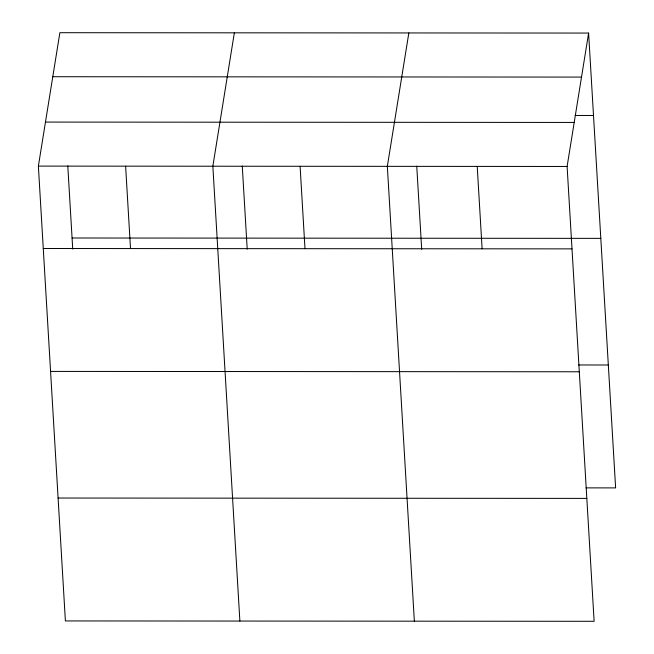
<?xml version="1.0" encoding="UTF-8"?>
<svg xmlns="http://www.w3.org/2000/svg" width="654" height="654" viewBox="0 0 654 654"><rect width="100%" height="100%" fill="white"/><g stroke="black" fill="none" stroke-linecap="round" stroke-linejoin="round"><path stroke-width="0.98" d="M588.608 33.068L567.108 166.468L594.126 621.3L65.392 620.932L38.373 166.1L59.874 32.7L588.608 33.068L615.627 487.9L586.009 487.876M234.353 32.823L212.852 166.222L239.879 621.055M408.84 32.945L387.34 166.345L414.358 621.177M52.778 76.722L581.512 77.09M575.111 115.456L593.497 115.472M45.469 122.077L574.196 122.445M38.373 166.1L567.108 166.468M72.071 237.999L600.805 238.367M43.27 248.504L571.997 248.872M578.7 364.973L608.326 364.997M50.571 371.407L579.305 371.774M58.092 498.029L586.826 498.397M477.224 166.41L482.112 248.806M416.745 166.132L421.691 249.297M300.096 166.288L304.993 248.683M242.266 166.01L247.212 249.174M125.617 166.165L130.506 248.561M67.787 165.887L72.725 249.06"/></g></svg>
